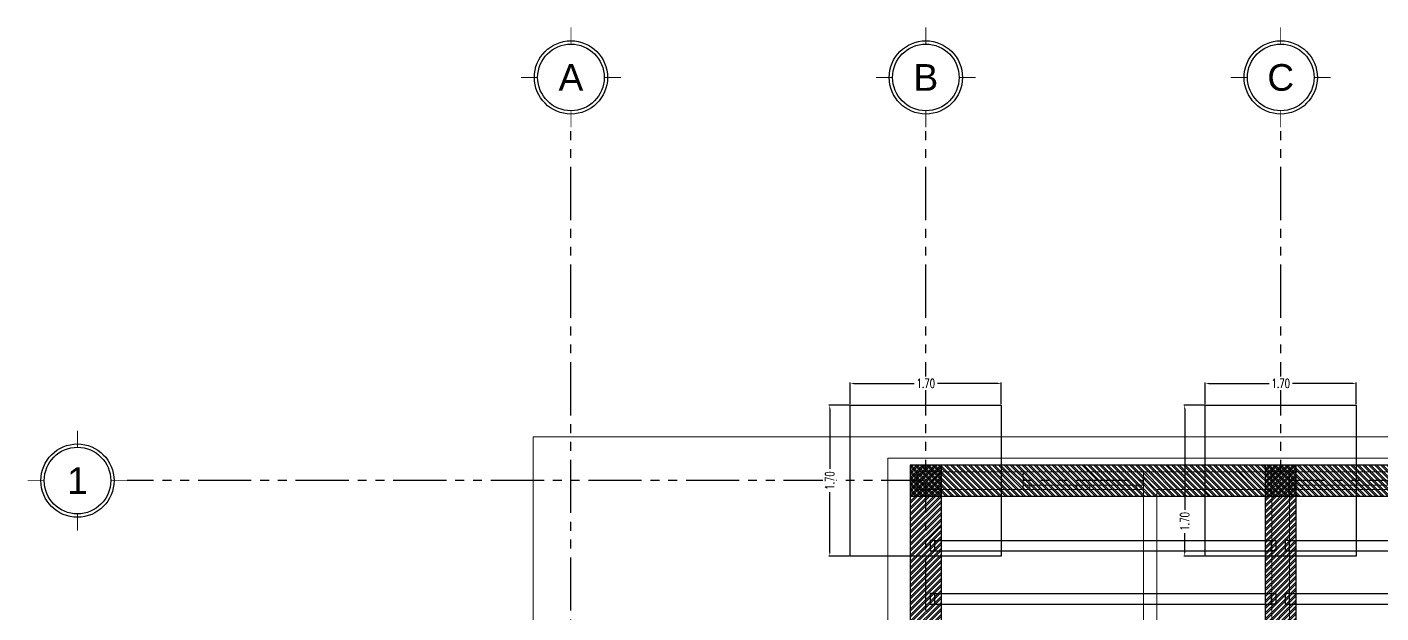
# Model space of a CAD drawing. Header units: metres. Extents: x -6.1 to 26.1, y -10.1 to 14.1.
# Drawn here: x -6.13 to 9.13, y 7.52 to 14.12 of the extents above; entities that cross this region are included whole.
import ezdxf
from ezdxf.enums import TextEntityAlignment as Align

# ---------------------------------------------------------------- set-up
doc = ezdxf.new("R2010")
doc.units = ezdxf.units.M
doc.header["$MEASUREMENT"] = 0
for name, pattern in [('Xref_Arq. PB$0$Wipeout_Contour', [1, 0, -1]), ('Xref_Cimentación$0$Xr-Muroscontencion$0$HIDDEN', [0.375, 0.25, -0.125]), ('Xref_Ejes$0$ACAD_ISO05W100', [33, 24, -3, 0, -3, 0, -3])]:
    doc.linetypes.add(name, pattern=pattern)
for name, color, linetype in [('Xref_Arq. PB$0$Estructura - Forjados', 7, 'Continuous'), ('Xref_Arq. PB$0$Estructura - Muros', 7, 'Continuous'), ('Xref_Arq. PB$0$Ventanas ArchiCAD', 7, 'Continuous'), ('Xref_Cimentación$0$00-Novidesa', 7, 'Continuous'), ('Xref_Cimentación$0$00-ZA', 2, 'Continuous'), ('Xref_Cimentación$0$VIGA', 3, 'Continuous'), ('Xref_Cimentación$0$Xref_Pedestales$0$COLUM. PB', 140, 'Continuous'), ('Xref_Ejes$0$00-EJES', 1, 'Xref_Ejes$0$ACAD_ISO05W100'), ('Xref_Ejes$0$Globo Eje', 1, 'Continuous'), ('Xref_Ejes$0$Texto', 7, 'Continuous')]:
    doc.layers.add(name, color=color, linetype=linetype)
for name, color, linetype, lineweight in [('Xref_Arq. PB$0$Estructura - Forjados_Pluma_Nº__1', 7, 'Continuous', 13), ('Xref_Arq. PB$0$Estructura - Muros_Pluma_Nº__1', 7, 'Continuous', 13), ('Xref_Arq. PB$0$Ventanas ArchiCAD_Pluma_Nº__1', 7, 'Continuous', 13), ('Xref_Arq. PB$0$Ventanas ArchiCAD_Pluma_Nº__23', 7, 'Continuous', 18)]:
    doc.layers.add(name, color=color, linetype=linetype, lineweight=lineweight)
doc.layers.add('Xref_Arq. PB$0$Ventanas ArchiCAD_Pluma_Nº__3', color=7, linetype='Continuous', lineweight=18, true_color=0xff6600)
doc.styles.add('Xref_Cimentación$0$ARIAL', font='arial.ttf', dxfattribs={"height": 2})
doc.styles.add('Xref_Cimentación$0$Xr-Muroscontencion$0$Romans', font='romans.shx', dxfattribs={"width": 0.7})
doc.styles.add('Xref_Ejes$0$Arial', font='arial.ttf')
doc.dimstyles.new('Xref_Cimentación$0$Xr-Muroscontencion$0$D20', dxfattribs={"dimtxt": 0.05, "dimasz": 0.04, "dimexe": 0.01, "dimexo": 0.01, "dimgap": 0.01, "dimtad": 0, "dimdec": 3, "dimzin": 1, "dimdsep": 46, "dimtxsty": 'Xref_Cimentación$0$Xr-Muroscontencion$0$Romans', "dimcen": 2.5, "dimclrd": 1, "dimclre": 8, "dimclrt": 7, "dimadec": 0, "dimazin": 0, "dimtfac": 1, "dimtdec": 3, "dimtmove": 1, "dimatfit": 1, "dimfxl": 1, "dimtfill": 1, "dimarcsym": 0})

# ---------------------------------------------------------------- blocks, each defined once
blk = doc.blocks.new('*U188')
at = {"layer": 'Xref_Ejes$0$Globo Eje', "ltscale": 0.025, "const_width": 0.00938}
for points in [[(0, 0.5625), (0, 0.375)], [(-0.375, 0), (-0.5625, 0)], [(0.5625, 0), (0.375, 0)], [(0, -0.375), (0, -0.5625)]]:
    blk.add_lwpolyline(points, dxfattribs=at)
at = {"layer": 'Xref_Ejes$0$Globo Eje', "ltscale": 0.025}
for radius in [0.4125, 0.375]:
    blk.add_circle((0, 0), radius, dxfattribs=at)
at = {"layer": 'Xref_Ejes$0$Texto', "color": 7, "ltscale": 0.025, "style": 'Xref_Ejes$0$Arial'}
blk.add_attdef('EJE', text='', height=0.3, dxfattribs=at).set_placement((0, 0), align=Align.MIDDLE_CENTER)
blk = doc.blocks.new('Xref_Ejes')
at = {"layer": 'Xref_Ejes$0$00-EJES', "ltscale": 0.025}
for p, q in [((0, -8.957), (0, 12.987)), ((4, -8.957), (4, 12.987)), ((8, -8.957), (8, 12.987)), ((24.997, 9.008), (-5, 9.008))]:
    blk.add_line(p, q, dxfattribs=at)
for p, values in [((0, 13.55), {'EJE': 'A'}), ((4, 13.55), {'EJE': 'B'}), ((8, 13.55), {'EJE': 'C'}), ((-5.562, 9.008), {'EJE': '1'})]:
    blk.add_blockref('*U188', p, dxfattribs=at).add_auto_attribs(values)
blk = doc.blocks.new('Xref_Arq. PB$0$Forjado_1', base_point=(9.61, 18.274))
at = {"layer": 'Xref_Arq. PB$0$Estructura - Forjados_Pluma_Nº__1', "linetype": 'Continuous', "flags": 128}
blk.add_lwpolyline([(9.61, 18.274), (9.61, 8.661), (-7.082, 8.661), (-7.082, 18.274)], close=True, dxfattribs=at)
blk = doc.blocks.new('Xref_Arq. PB$0$Forjado_2', base_point=(-11.08, 18.515))
at = {"layer": 'Xref_Arq. PB$0$Estructura - Forjados_Pluma_Nº__1', "linetype": 'Continuous', "flags": 128}
blk.add_lwpolyline([(-11.08, 18.515), (10.736, 18.515), (10.751, 7.604), (-11.08, 7.604)], close=True, dxfattribs=at)
blk = doc.blocks.new('Xref_Arq. PB$0$Ventana 17_4')
at = {"layer": 'Xref_Arq. PB$0$Ventanas ArchiCAD_Pluma_Nº__1', "linetype": 'Continuous'}
for p, q in [((-0.989, -0.05), (-0.989, 0)), ((0.989, -0.05), (0.989, 0))]:
    blk.add_line(p, q, dxfattribs=at)
at = {"layer": 'Xref_Arq. PB$0$Ventanas ArchiCAD_Pluma_Nº__23', "linetype": 'Continuous'}
for p, q in [((-0.989, 0), (-0.914, 0)), ((-0.914, 0), (-0.914, -0.05)), ((0.914, -0.05), (0.914, 0)), ((0.914, 0), (0.989, 0)), ((-0.914, -0.05), (-0.989, -0.05)), ((0.989, -0.05), (0.914, -0.05))]:
    blk.add_line(p, q, dxfattribs=at)
at = {"layer": 'Xref_Arq. PB$0$Ventanas ArchiCAD_Pluma_Nº__3', "linetype": 'Continuous'}
for p, q in [((-0.989, 0.15), (0.989, 0.15)), ((-0.914, 0), (0.914, 0)), ((-0.989, -0.05), (0.989, -0.05)), ((0.914, -0.05), (-0.914, -0.05))]:
    blk.add_line(p, q, dxfattribs=at)
blk = doc.blocks.new('Xref_Arq. PB$0$Ventana Doble 17')
at = {"layer": 'Xref_Arq. PB$0$Ventanas ArchiCAD_Pluma_Nº__1', "linetype": 'Continuous'}
for p, q in [((-0.678, 0), (-0.678, -0.05)), ((0.678, 0), (0.678, -0.05))]:
    blk.add_line(p, q, dxfattribs=at)
at = {"layer": 'Xref_Arq. PB$0$Ventanas ArchiCAD_Pluma_Nº__23', "linetype": 'Continuous'}
for p, q in [((-0.678, 0), (-0.603, 0)), ((-0.603, 0), (-0.603, -0.05)), ((-0.075, -0.05), (-0.075, 0)), ((-0.075, 0), (0, 0)), ((0, 0), (0.075, 0)), ((0.075, 0), (0.075, -0.05)), ((0.603, -0.05), (0.603, 0)), ((0.603, 0), (0.678, 0)), ((-0.603, -0.05), (-0.678, -0.05)), ((0, -0.05), (-0.075, -0.05)), ((0.075, -0.05), (0, -0.05)), ((0.678, -0.05), (0.603, -0.05))]:
    blk.add_line(p, q, dxfattribs=at)
at = {"layer": 'Xref_Arq. PB$0$Ventanas ArchiCAD_Pluma_Nº__3', "linetype": 'Continuous'}
for p, q in [((-0.678, 0), (0.678, 0)), ((-0.603, 0), (-0.075, 0)), ((0.075, 0), (0.603, 0)), ((-0.075, -0.05), (-0.603, -0.05)), ((0.603, -0.05), (0.075, -0.05)), ((-0.678, -0.2), (0.678, -0.2))]:
    blk.add_line(p, q, dxfattribs=at)
blk = doc.blocks.new('Xref_Arq. PB$0$Muro_12', base_point=(-6.605, 17.922))
at = {"color": 254, "linetype": 'Xref_Arq. PB$0$Wipeout_Contour', "lineweight": 0, "ltscale": 95.005014}
blk.add_wipeout([(-5.558, 18.122), (-6.755, 18.122), (-6.605, 17.922), (-5.558, 17.922), (-5.558, 17.972)], dxfattribs=at).dxf.layer = 'Xref_Arq. PB$0$Estructura - Muros'
at = {"color": 254, "linetype": 'Xref_Arq. PB$0$Wipeout_Contour', "lineweight": 0, "ltscale": 91.628374}
blk.add_wipeout([(-4.203, 17.922), (-2.77, 17.922), (-2.77, 18.122), (-4.203, 18.122), (-4.203, 17.972)], dxfattribs=at).dxf.layer = 'Xref_Arq. PB$0$Estructura - Muros'
at = {"layer": 'Xref_Arq. PB$0$Estructura - Muros_Pluma_Nº__1', "linetype": 'Continuous'}
for p, q in [((-5.558, 17.972), (-5.558, 18.122)), ((-4.203, 17.972), (-4.203, 18.122)), ((-5.558, 17.922), (-5.558, 17.972)), ((-4.203, 17.922), (-4.203, 17.972))]:
    blk.add_line(p, q, dxfattribs=at)
at = {"layer": 'Xref_Arq. PB$0$Estructura - Muros_Pluma_Nº__1', "linetype": 'Continuous', "flags": 128}
for points in [[(-5.558, 18.122), (-6.755, 18.122)], [(-6.605, 17.922), (-5.558, 17.922)]]:
    blk.add_lwpolyline(points, dxfattribs=at)
at = {"layer": 'Xref_Arq. PB$0$Ventanas ArchiCAD', "color": 251, "linetype": 'Continuous', "lineweight": 13, "true_color": 0x6a6a6a, "xscale": -1, "rotation": 180}
blk.add_blockref('Xref_Arq. PB$0$Ventana Doble 17', (-4.88, 17.922), dxfattribs=at)
at = {"color": 254, "linetype": 'Xref_Arq. PB$0$Wipeout_Contour', "lineweight": 0, "ltscale": 72.907633}
blk.add_wipeout([(-2.57, 18.122), (-2.77, 18.122), (-2.77, 17.922), (-2.57, 17.922)], dxfattribs=at).dxf.layer = 'Xref_Arq. PB$0$Estructura - Muros'
at = {"layer": 'Xref_Arq. PB$0$Estructura - Muros_Pluma_Nº__1', "linetype": 'Continuous'}
for p, q in [((-2.755, 18.122), (-2.755, 17.922)), ((-2.555, 17.972), (-2.555, 18.122)), ((-2.57, 17.922), (-2.57, 17.972))]:
    blk.add_line(p, q, dxfattribs=at)
at = {"layer": 'Xref_Arq. PB$0$Estructura - Muros_Pluma_Nº__1', "linetype": 'Continuous', "flags": 128}
for points in [[(-2.57, 18.122), (-4.203, 18.122)], [(-4.053, 17.922), (-2.755, 17.922)]]:
    blk.add_lwpolyline(points, dxfattribs=at)
at = {"layer": 'Xref_Arq. PB$0$Ventanas ArchiCAD', "color": 251, "linetype": 'Continuous', "lineweight": 13, "true_color": 0x6a6a6a, "xscale": -1}
blk.add_blockref('Xref_Arq. PB$0$Ventana 17_4', (-1.581, 17.972), dxfattribs=at)
blk = doc.blocks.new('Xref_Arq. PB$0$Muro_20', base_point=(-2.77, 17.922))
at = {"color": 254, "linetype": 'Xref_Arq. PB$0$Wipeout_Contour', "lineweight": 0, "ltscale": 58.19493}
blk.add_wipeout([(-2.77, 17.922), (-2.77, 10.576), (-2.57, 10.576), (-2.57, 17.922)], dxfattribs=at).dxf.layer = 'Xref_Arq. PB$0$Estructura - Muros'
at = {"color": 254, "linetype": 'Xref_Arq. PB$0$Wipeout_Contour', "lineweight": 0, "ltscale": 39.210904}
blk.add_wipeout([(-2.77, 9.162), (-2.57, 9.162), (-2.57, 9.665), (-2.77, 9.665)], dxfattribs=at).dxf.layer = 'Xref_Arq. PB$0$Estructura - Muros'
at = {"layer": 'Xref_Arq. PB$0$Estructura - Muros_Pluma_Nº__1', "linetype": 'Continuous'}
for p, q in [((-2.555, 10.576), (-2.755, 10.576)), ((-2.57, 9.665), (-2.77, 9.665))]:
    blk.add_line(p, q, dxfattribs=at)
at = {"layer": 'Xref_Arq. PB$0$Estructura - Muros_Pluma_Nº__1', "linetype": 'Continuous', "flags": 128}
for points in [[(-2.755, 17.922), (-2.755, 15.162)], [(-2.555, 15.162), (-2.555, 17.922)], [(-2.755, 15.162), (-2.755, 10.576)], [(-2.555, 10.576), (-2.555, 15.162)], [(-2.77, 9.665), (-2.77, 9.162)], [(-2.57, 9.162), (-2.57, 9.665)], [(-2.77, 9.162), (-2.57, 9.162)]]:
    blk.add_lwpolyline(points, dxfattribs=at)
blk = doc.blocks.new('Xref_Arq. PB$0$Muro_30', base_point=(-4.203, 17.922))
at = {"color": 254, "linetype": 'Xref_Arq. PB$0$Wipeout_Contour', "lineweight": 0, "ltscale": 68.28364}
blk.add_wipeout([(-4.203, 17.922), (-4.203, 15.163), (-4.053, 15.163), (-4.053, 17.922)], dxfattribs=at).dxf.layer = 'Xref_Arq. PB$0$Estructura - Muros'
at = {"layer": 'Xref_Arq. PB$0$Estructura - Muros_Pluma_Nº__1', "linetype": 'Continuous', "flags": 128}
for points in [[(-4.203, 17.922), (-4.203, 15.163)], [(-4.053, 15.163), (-4.053, 17.922)]]:
    blk.add_lwpolyline(points, dxfattribs=at)
blk = doc.blocks.new('Xref_Arq. PB')
at = {"layer": 'Xref_Arq. PB$0$Estructura - Forjados', "linetype": 'Continuous'}
for name, p in [('Xref_Arq. PB$0$Forjado_2', (-0.426, 9.501)), ('Xref_Arq. PB$0$Forjado_1', (20.265, 9.26))]:
    blk.add_blockref(name, p, dxfattribs=at)
at = {"layer": 'Xref_Arq. PB$0$Estructura - Muros'}
blk.add_blockref('Xref_Arq. PB$0$Muro_12', (4.05, 8.908), dxfattribs=at)
blk.add_lwpolyline([(3.9, 9.108), (3.9, 8.908), (4.05, 8.908)])
for name, p in [('Xref_Arq. PB$0$Muro_30', (6.452, 8.908)), ('Xref_Arq. PB$0$Muro_20', (7.885, 8.908))]:
    blk.add_blockref(name, p, dxfattribs=at)
blk = doc.blocks.new('*U283')
at = {"ltscale": 0.025, "true_color": 0x636466}
h = blk.add_hatch(color=251, dxfattribs=at)
h.dxf.hatch_style = 1
h.paths.add_polyline_path([(-0.125, -0.075), (0.225, -0.075), (0.225, 0.275), (-0.125, 0.275)])
at = {"color": 251, "linetype": 'ByBlock', "ltscale": 0.025, "true_color": 0x636466}
blk.add_lwpolyline([(-0.125, -0.075), (0.225, -0.075), (0.225, 0.275), (-0.125, 0.275)], close=True, dxfattribs=at)
blk = doc.blocks.new('Xref_Cimentación$0$Xref_Pedestales')
at = {"layer": 'Xref_Cimentación$0$Xref_Pedestales$0$COLUM. PB', "ltscale": 0.025}
for p in [(3.949, 8.908), (7.949, 8.908)]:
    blk.add_blockref('*U283', p, dxfattribs=at)
blk = doc.blocks.new('*D364')
at = {"layer": 'Xref_Cimentación$0$00-ZA', "color": 8, "linetype": 'Xref_Cimentación$0$Xr-Muroscontencion$0$HIDDEN', "lineweight": -2, "transparency": 16777216}
for p, q in [((3.139, 9.858), (2.907, 9.858)), ((3.139, 8.158), (2.907, 8.158))]:
    blk.add_line(p, q, dxfattribs=at)
at = {"layer": 'Xref_Cimentación$0$00-ZA', "color": 1, "lineweight": -2, "transparency": 16777216}
for p, q in [((2.917, 9.818), (2.917, 9.12)), ((2.917, 8.198), (2.917, 8.897))]:
    blk.add_line(p, q, dxfattribs=at)
at = {"layer": 'Xref_Cimentación$0$00-ZA', "color": 1, "transparency": 16777216}
for points in [[(2.911, 9.818), (2.924, 9.818), (2.917, 9.858)], [(2.911, 8.198), (2.924, 8.198), (2.917, 8.158)]]:
    blk.add_solid(points, dxfattribs=at)
at = {"layer": 'Xref_Cimentación$0$00-ZA', "color": 7, "transparency": 16777216, "insert": (2.917, 9.008), "char_height": 0.1, "attachment_point": 5, "rotation": 90, "style": 'Xref_Cimentación$0$Xr-Muroscontencion$0$Romans', "bg_fill": 3, "box_fill_scale": 1.25, "bg_fill_color": 256, "bg_fill_true_color": 13158600, "bg_fill_transparency": 0}
blk.add_mtext('1.70', dxfattribs=at)
blk = doc.blocks.new('*D365')
at = {"layer": 'Xref_Cimentación$0$00-ZA', "color": 8, "linetype": 'Xref_Cimentación$0$Xr-Muroscontencion$0$HIDDEN', "lineweight": -2, "transparency": 16777216}
for p, q in [((3.149, 9.868), (3.149, 10.113)), ((4.849, 9.868), (4.849, 10.113))]:
    blk.add_line(p, q, dxfattribs=at)
at = {"layer": 'Xref_Cimentación$0$00-ZA', "color": 1, "lineweight": -2, "transparency": 16777216}
for p, q in [((3.189, 10.103), (3.888, 10.103)), ((4.809, 10.103), (4.111, 10.103))]:
    blk.add_line(p, q, dxfattribs=at)
at = {"layer": 'Xref_Cimentación$0$00-ZA', "color": 1, "transparency": 16777216}
for points in [[(3.189, 10.11), (3.189, 10.096), (3.149, 10.103)], [(4.809, 10.11), (4.809, 10.096), (4.849, 10.103)]]:
    blk.add_solid(points, dxfattribs=at)
at = {"layer": 'Xref_Cimentación$0$00-ZA', "color": 7, "transparency": 16777216, "insert": (3.999, 10.103), "char_height": 0.1, "attachment_point": 5, "style": 'Xref_Cimentación$0$Xr-Muroscontencion$0$Romans', "bg_fill": 3, "box_fill_scale": 1.25, "bg_fill_color": 256, "bg_fill_true_color": 13158600, "bg_fill_transparency": 0}
blk.add_mtext('1.70', dxfattribs=at)
blk = doc.blocks.new('*U350')
at = {"layer": 'Xref_Cimentación$0$VIGA', "ltscale": 0.025, "transparency": 33554559}
h = blk.add_hatch(dxfattribs=at)
h.set_pattern_fill('ANSI32', color=250, scale=0.005, angle=-90)
h.set_pattern_definition([(315, (14.226727, 0.2), (0.03367596, 0.03367596), []), (315, (14.226727, 0.17755), (0.03367596, 0.03367596), [])])
h.paths.add_polyline_path([(15.997, 0.275), (-0.35, 0.275), (-0.35, -0.075), (15.997, -0.075)])
at = {"layer": 'Xref_Cimentación$0$VIGA', "ltscale": 0.025}
for p, q in [((-0.35, 0.275), (-0.35, -0.075)), ((15.997, 0.275), (-0.35, 0.275)), ((-0.35, -0.075), (15.997, -0.075))]:
    blk.add_line(p, q, dxfattribs=at)
at = {"layer": 'Xref_Cimentación$0$VIGA', "ltscale": 0.025, "style": 'Xref_Cimentación$0$ARIAL', "width": 0.7, "flags": 8}
blk.add_attdef('V-00', text='', height=0.15, dxfattribs=at).set_placement((5.824, 0.428), align=Align.MIDDLE_CENTER)
blk = doc.blocks.new('*U351')
at = {"layer": 'Xref_Cimentación$0$VIGA', "ltscale": 0.025, "transparency": 33554559}
h = blk.add_hatch(dxfattribs=at)
h.set_pattern_fill('ANSI32', color=250, scale=0.005, angle=-90)
h.set_pattern_definition([(315, (7.2384, 0.2), (0.03367596, 0.03367596), []), (315, (7.2384, 0.17755), (0.03367596, 0.03367596), [])])
h.paths.add_polyline_path([(9.008, 0.275), (-0.35, 0.275), (-0.35, -0.075), (9.008, -0.075)])
at = {"layer": 'Xref_Cimentación$0$VIGA', "ltscale": 0.025}
for p, q in [((-0.35, 0.275), (-0.35, -0.075)), ((9.008, 0.275), (-0.35, 0.275)), ((9.008, -0.075), (9.008, 0.275)), ((-0.35, -0.075), (9.008, -0.075))]:
    blk.add_line(p, q, dxfattribs=at)
at = {"layer": 'Xref_Cimentación$0$VIGA', "ltscale": 0.025, "style": 'Xref_Cimentación$0$ARIAL', "width": 0.7, "flags": 8}
blk.add_attdef('V-00', text='', height=0.15, dxfattribs=at).set_placement((4.328, 0.428), align=Align.MIDDLE_CENTER)
blk = doc.blocks.new('*U320')
at = {"layer": 'Xref_Cimentación$0$00-Novidesa'}
for points in [[(-1.898, -0.06), (-1.898, 0.06), (-1.948, 0.06), (-1.948, -0.06), (1.898, -0.06)], [(-1.898, 0.06), (1.948, 0.06), (1.948, -0.06), (1.898, -0.06), (1.898, 0.06)]]:
    blk.add_lwpolyline(points, dxfattribs=at)
blk = doc.blocks.new('*U321')
at = {"layer": 'Xref_Cimentación$0$00-ZA', "color": 0, "linetype": 'ByBlock', "lineweight": -2, "transparency": 16777216}
for p in [(0, 1.8), (4, 1.8), (0, 1.2), (4, 1.2)]:
    blk.add_blockref('*U320', p, dxfattribs=at)
blk = doc.blocks.new('*D332')
at = {"layer": 'Xref_Cimentación$0$00-ZA', "color": 8, "linetype": 'Xref_Cimentación$0$Xr-Muroscontencion$0$HIDDEN', "lineweight": -2, "transparency": 16777216}
for p, q in [((7.14, 9.858), (6.908, 9.858)), ((7.14, 8.158), (6.908, 8.158))]:
    blk.add_line(p, q, dxfattribs=at)
at = {"layer": 'Xref_Cimentación$0$00-ZA', "color": 1, "lineweight": -2, "transparency": 16777216}
for p, q in [((6.918, 9.818), (6.918, 8.659)), ((6.918, 8.198), (6.918, 8.436))]:
    blk.add_line(p, q, dxfattribs=at)
at = {"layer": 'Xref_Cimentación$0$00-ZA', "color": 1, "transparency": 16777216}
for points in [[(6.911, 9.818), (6.924, 9.818), (6.918, 9.858)], [(6.911, 8.198), (6.924, 8.198), (6.918, 8.158)]]:
    blk.add_solid(points, dxfattribs=at)
at = {"layer": 'Xref_Cimentación$0$00-ZA', "color": 7, "transparency": 16777216, "insert": (6.918, 8.548), "char_height": 0.1, "attachment_point": 5, "rotation": 90, "style": 'Xref_Cimentación$0$Xr-Muroscontencion$0$Romans', "bg_fill": 3, "box_fill_scale": 1.25, "bg_fill_color": 256, "bg_fill_true_color": 13158600, "bg_fill_transparency": 0}
blk.add_mtext('1.70', dxfattribs=at)
blk = doc.blocks.new('*D333')
at = {"layer": 'Xref_Cimentación$0$00-ZA', "color": 8, "linetype": 'Xref_Cimentación$0$Xr-Muroscontencion$0$HIDDEN', "lineweight": -2, "transparency": 16777216}
for p, q in [((7.15, 9.868), (7.15, 10.113)), ((8.85, 9.868), (8.85, 10.113))]:
    blk.add_line(p, q, dxfattribs=at)
at = {"layer": 'Xref_Cimentación$0$00-ZA', "color": 1, "lineweight": -2, "transparency": 16777216}
for p, q in [((7.19, 10.103), (7.888, 10.103)), ((8.81, 10.103), (8.112, 10.103))]:
    blk.add_line(p, q, dxfattribs=at)
at = {"layer": 'Xref_Cimentación$0$00-ZA', "color": 1, "transparency": 16777216}
for points in [[(7.19, 10.11), (7.19, 10.096), (7.15, 10.103)], [(8.81, 10.11), (8.81, 10.096), (8.85, 10.103)]]:
    blk.add_solid(points, dxfattribs=at)
at = {"layer": 'Xref_Cimentación$0$00-ZA', "color": 7, "transparency": 16777216, "insert": (8, 10.103), "char_height": 0.1, "attachment_point": 5, "style": 'Xref_Cimentación$0$Xr-Muroscontencion$0$Romans', "bg_fill": 3, "box_fill_scale": 1.25, "bg_fill_color": 256, "bg_fill_true_color": 13158600, "bg_fill_transparency": 0}
blk.add_mtext('1.70', dxfattribs=at)
blk = doc.blocks.new('Xref_Cimentación')
at = {"layer": 'Xref_Cimentación$0$00-ZA'}
for points in [[(3.149, 9.858), (4.849, 9.858), (4.849, 8.158), (3.149, 8.158)], [(7.15, 9.858), (8.85, 9.858), (8.85, 8.158), (7.15, 8.158)]]:
    blk.add_lwpolyline(points, close=True, dxfattribs=at)
for name, p in [('*U350', (4.175, 8.908)), ('Xref_Cimentación$0$Xref_Pedestales', (0, 0)), ('*U321', (5.998, 6.475))]:
    blk.add_blockref(name, p, dxfattribs=at)
ref = blk.add_blockref('*U351', (4.1, 0.175), dxfattribs=dict(at, rotation=90))
ref.add_attrib('V-00', 'TL-02', dxfattribs={"layer": 'Xref_Cimentación$0$VIGA', "ltscale": 0.025, "height": 0.15, "rotation": 90, "style": 'Xref_Cimentación$0$ARIAL', "width": 0.7}).set_placement((3.672, 4.503), align=Align.MIDDLE_CENTER)
ref = blk.add_blockref('*U351', (8.1, 0.175), dxfattribs=dict(at, rotation=90))
ref.add_attrib('V-00', 'TL-02', dxfattribs={"layer": 'Xref_Cimentación$0$VIGA', "ltscale": 0.025, "height": 0.15, "rotation": 90, "style": 'Xref_Cimentación$0$ARIAL', "width": 0.7}).set_placement((7.672, 4.503), align=Align.MIDDLE_CENTER)
dim = blk.add_linear_dim(base=(2.917, 8.158), p1=(3.149, 9.858), p2=(3.149, 8.158), angle=90, dimstyle='Xref_Cimentación$0$Xr-Muroscontencion$0$D20', override={"dimtxt": 0.1, "dimdec": 2}, dxfattribs=at)
dim.commit()
dim.dimension.update_dxf_attribs({"geometry": '*D364', "text_midpoint": (2.917, 9.008)})
dim = blk.add_linear_dim(base=(6.918, 8.158), p1=(7.15, 9.858), p2=(7.15, 8.158), angle=90, dimstyle='Xref_Cimentación$0$Xr-Muroscontencion$0$D20', override={"dimtxt": 0.1, "dimdec": 2}, dxfattribs=at)
dim.commit()
dim.dimension.update_dxf_attribs({"geometry": '*D332', "text_midpoint": (6.918, 8.548), "dimtype": 128})
for base, p1, p2, picture, middle in [((4.849, 10.103), (3.149, 9.858), (4.849, 9.858), '*D365', (3.999, 10.103)), ((8.85, 10.103), (7.15, 9.858), (8.85, 9.858), '*D333', (8, 10.103))]:
    dim = blk.add_linear_dim(base=base, p1=p1, p2=p2, dimstyle='Xref_Cimentación$0$Xr-Muroscontencion$0$D20', override={"dimtxt": 0.1, "dimdec": 2}, dxfattribs=at)
    dim.commit()
    dim.dimension.update_dxf_attribs({"geometry": picture, "text_midpoint": middle})

msp = doc.modelspace()

# ---------------------------------------------------------------- block references
msp.add_blockref('Xref_Ejes', (0, 0))

# ---------------------------------------------------------------- next in the draw order: block references
msp.add_blockref('Xref_Arq. PB', (0, 0))

# ---------------------------------------------------------------- next in the draw order: block references
msp.add_blockref('Xref_Cimentación', (0, 0))

doc.saveas('drawing.dxf')
